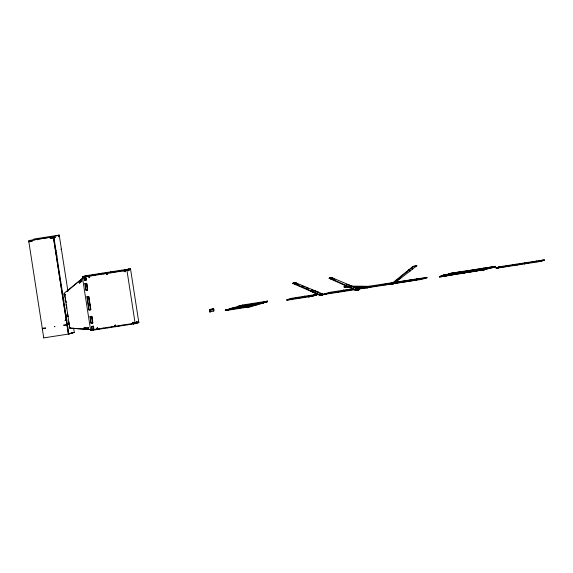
<?xml version="1.0" encoding="UTF-8"?>
<svg xmlns="http://www.w3.org/2000/svg" width="573" height="573" viewBox="0 0 573 573"><rect width="100%" height="100%" fill="white"/><g stroke="black" fill="none" stroke-linecap="round" stroke-linejoin="round"><path stroke-width="0.86" d="M69.691 327.255L69.97 327.735L69.978 327.233L69.226 327.219M69.885 327.763L69.892 327.262M88.514 328.372L84.038 328.243L84.432 327.742M88.135 328.372L88.529 327.871M343.986 287.102C343.786 286.149 344.946 288.011 346.429 286.636L345.669 286.615L345.684 286.113L346.615 286.085M349.659 287.309L344.459 287.137L344.466 286.643L349.666 286.808M344.66 287.145L344.753 286.622L344.459 287.137M344.917 287.073L344.932 286.572L346.443 286.135L345.684 286.113M359.192 287.625L358.82 287.123L359.278 287.625M353.992 287.453L362.91 287.761L362.924 287.259L367.494 287.395L371.075 286.357L371.068 286.858L367.486 287.897L363.289 287.761L363.303 287.259M350.826 286.106L366.362 286.285L366.355 286.786L358.755 286.708M366.677 286.808L366.362 286.285M367.486 287.897L367.494 287.395M321.553 295.238L322.449 294.579L321.553 295.238L319.039 294.243L320.873 295.031L320.5 295.546L292.903 283.434C293.125 281.801 297.007 285.017 293.448 282.876L293.254 283.334L293.713 282.797L295.417 283.413L293.885 282.747L293.691 283.212L294.15 282.675L295.854 283.284L294.321 282.625L294.128 283.083M292.903 283.434L293.276 282.926M294.565 282.955L294.937 282.446L323.501 294.271C322.055 296.169 319.204 291.764 323.501 294.271M294.737 282.904L294.937 282.446M294.436 284.101L294.629 283.635L293.097 282.976M296.47 283.105L296.27 283.563L298.705 284.573M310.358 291.063L310.587 290.59L315.164 292.595L314.935 293.068L310.387 291.055M315.05 291.349L315.243 290.891L318.266 292.151L318.065 292.617M315.229 291.442L315.243 290.891M317.886 292.517L318.266 292.151M318.667 294.751L318.86 294.293L294.629 283.635M319.913 293.985L319.362 294.551L319.913 293.985L322.248 295.038M320.5 295.546L320.873 295.031M321.288 293.992L321.489 293.534M320.851 295.439L321.403 294.88L320.851 295.439L319.627 294.916M329.346 277.862L354.673 289.301C357.473 289.716 356.757 291.378 354.472 289.759L329.146 278.32L329.518 277.812L331.051 278.471M329.146 278.32L329.518 277.812M329.955 277.683C328.136 278.055 334.138 278.664 330.134 277.633L329.933 278.098L330.392 277.561L332.104 278.17L330.829 277.432L332.541 278.041L331.008 277.382L330.807 277.841M322.599 294.937L323.151 294.372L322.599 294.937L321.374 294.407M323.129 294.787L323.322 294.321M330.986 277.79L331.18 277.332L359.307 289.286L358.934 289.795L357.71 289.265M330.678 278.987L330.879 278.521M353.29 287.309L353.491 286.844L348.828 284.867M354.472 289.759L354.673 289.301M357.008 290.353L355.174 289.558L355.367 289.1L358.061 290.053L358.254 289.587L357.359 290.253L354.845 289.25L357.208 289.895L356.657 290.454L354.651 289.709L356.485 290.504M355.718 289L355.174 289.558M356.313 290.554L356.506 290.096M356.657 290.454L356.857 289.995M357.273 288.95L357.466 288.491M358.411 289.945L358.956 289.386L358.411 289.945L356.571 289.157M358.934 289.795L359.307 289.286M393.529 283.807C392.548 282.876 393.715 284.58 394.231 283.298L416.872 265.765L416.557 265.378L412.975 266.409L391.882 283.492L392.283 283.864L391.882 283.492M66.64 291.693L84.159 276.967L63.847 293.534L64.097 295.174M79.16 282.475L81.653 280.641L79.232 282.589L79.754 282.826L79.232 282.589M79.411 282.912L81.903 281.071M79.54 282.976L81.753 281.185L81.653 280.641M392.197 283.886L413.283 266.803L416.872 265.765M64.319 295.367L64.935 294.88L64.62 294.486L64.907 295.138L64.799 294.436L65.107 294.83L64.491 295.317M88.865 277.303L89.517 276.788L89.209 276.394M391.359 283.957L391.846 284.294L391.359 283.957L392.233 283.391M391.667 284.351L393.973 283.37L393.357 283.857M416.557 265.378L415.905 265.893L416.213 266.287M397.411 280.204L400.198 278.048M28.8 241.376L32.102 240.868M32.589 240.28L37.41 239.328L37.46 239.829M28.879 241.87L32.174 241.362L32.074 240.875M73.623 328.057L74.304 332.44L68.388 334.088L53.318 236.756L59.234 235.109L67.922 291.227M53.518 237.559L50.195 238.074L50.295 238.561M53.59 238.053L50.274 238.569M55.918 253.237L56.433 253.151L56.92 256.46L56.455 256.532M82.34 276.752L86.036 275.677L130.515 268.809L138.838 322.592L135.149 323.659L90.67 330.528L82.34 276.752L126.826 269.883L130.515 268.809M84.052 276.322L84.36 280.319L86.287 280.025L85.778 276.723L83.873 277.01L84.381 280.312L86.1 280.047M84.281 276.322L83.787 276.394M86.072 275.806L86.143 276.301L85.391 276.451C84.919 275.606 87.511 275.011 87.082 276.25M86.301 275.67L86.609 275.634M84.102 276.888L83.343 277.046C83.658 275.749 83.135 277.153 83.651 277.01M85.27 276.551L86.172 276.222L86.1 275.728L85.313 275.957M83.493 277.289L83.465 276.537M90.921 275.42L91.028 275.907M94.538 274.374L94.609 274.868M88.858 276.243L89.667 276.623L89.538 277.361L88.779 277.139L88.887 276.236L89.359 276.165M95.039 274.782L95.147 275.269M98.656 273.736L98.728 274.231L100.375 273.98M99.165 274.152L99.265 274.639M102.775 273.106L102.875 273.593M103.283 273.514L103.384 274.001M106.893 272.469L107.087 272.92M106.829 273.471L107.638 273.851L107.015 274.66L106.857 273.464L107.423 273.88M110.704 272.368L110.811 272.855M114.822 271.731L114.929 272.218M106.75 274.36L106.714 273.994M118.94 271.093L119.048 271.581M128.445 269.983L130.537 269.324M124.943 271.552C123.883 269.912 126.848 271.287 124.971 271.889L124.993 271.881M130.594 269.31L126.898 270.377L126.826 269.883M124.864 271.194L125.251 270.628M128.502 270.349L128.581 270.843L129.24 270.227L128.416 269.647M125.623 271.444L125.573 271.086M87.633 289.945L85.893 290.217L85.176 283.563M64.885 294.415L64.534 294.515L64.935 294.88M64.355 296.821L64.892 296.728M64.864 300.116L65.408 300.03M90.262 307.107L90.67 309.749L88.951 310.014L86.938 296.807L88.844 296.52L90.885 309.721L88.98 310.007L87.225 296.764M65.68 305.051L66.411 304.943L66.79 307.422M66.139 308.367L66.683 308.274M67.399 313.238L68.194 316.489L67.413 316.618M65.365 314.276L65.888 314.197L66.368 317.499L65.902 317.571M53.361 236.742L66.224 319.827L65.501 319.72L65.143 320.5M65.114 320.508L66.031 320.579M42.237 328.322L45.561 327.806L45.611 328.308L42.338 328.809M68.724 321.474L69.233 324.776M92.74 322.943L91 323.215L90.283 316.561M66.977 324.497L63.653 325.013L63.732 325.514L67.048 324.991M67.779 324.268L68.445 324.139L68.029 324.712M69.748 328.071L64.62 293.397M43.72 337.891L68.882 334.009L53.812 236.678L28.65 240.56L43.741 337.884M92.375 330.105L91.816 326.46M92.797 329.532L92.876 330.027L92.117 330.177L91.537 326.503L93.249 326.238M68.882 334.009L74.304 332.44M97.338 327.77C98.477 328.308 96.465 329.303 97.553 328.952M90.62 330.027L135.099 323.158L126.955 270.363L82.419 277.246M90.613 329.625L69.698 328.085L92.332 329.754M90.67 330.528L93.621 329.676M91.895 329.79L91.515 330.356L91.902 329.79M92.876 330.027L92.532 329.604M99.172 328.709L99.279 329.196M103.29 328.071L103.398 328.558M115.309 324.998L115.388 325.493L115.309 324.998C113.526 325.858 116.455 326.316 115.051 326.252M107.409 327.434L107.516 327.921M114.679 325.6L114.765 325.958M111.527 326.796L111.635 327.283M115.137 325.751L115.338 326.209M118.955 325.65L119.055 326.137M123.073 325.013L123.174 325.507M133.638 323.043C132.105 324.626 132.886 321.045 133.559 322.685M136.933 321.51C137.756 323.609 135.242 320.823 136.954 321.503M127.192 324.382L127.292 324.87M132.85 322.8L132.8 322.291M132.936 323.151L133.459 323.408M131.31 323.745L131.41 324.232M294.321 282.625L296.291 283.155L294.758 282.496M294.78 284L293.075 283.384M209.553 310.38L209.868 311.991L210.363 311.913L210.112 310.28L209.553 310.38L209.446 309.664L209.697 310.115C210.893 309.656 210.62 309.205 211.179 309.749L212.44 309.384L212.626 308.811M210.083 309.484L210.112 310.28M211.33 309.642L211.946 309.463C212.168 307.68 215.004 308.883 213.822 310.91L209.868 311.991M213.521 308.553L211.946 309.463M209.94 309.592L210.191 310.036M210.312 309.484L209.446 309.664M212.884 308.74L213.228 309.155L213.349 308.603M212.963 309.234L212.203 309.384L212.132 308.89M209.969 311.275L209.811 310.079M210.463 311.196L210.305 310M211.981 310.759L211.824 309.563L211.301 309.649M213.5 310.322L213.342 309.126M331.029 278.886L329.325 278.27M231.642 308.761L231.564 308.267L236.9 306.727L261.61 302.909L261.66 303.411L260.858 303.647L260.779 303.153L261.61 302.909M237.688 306.949L237.609 306.455L242.773 304.958M233.247 308.253L233.326 308.747M240.488 306.14L238.196 306.799L238.117 306.304M225.347 310.093L225.382 310.602L229.272 309.477M228.72 310.079L228.67 309.578L228.72 310.079L225.447 310.58L225.375 310.086M240.273 306.713L240.194 306.218M248.918 304.879L249.04 305.366M244.198 306.319L244.27 306.813L244.213 306.311M244.427 306.276L244.521 306.77M259.512 303.002L263.079 302.415L263.157 302.909L259.583 303.497L259.512 303.002L259.612 303.489M264.117 301.67L264.196 302.164M246.762 306.791L246.841 307.286L250.165 306.77L250.086 306.276L225.304 310.108L230.461 308.618L230.539 309.112M251.375 305.452L251.475 305.939L255.25 305.294L255.171 304.8L229.952 308.761M252.98 304.965L253.087 305.452M258.287 303.425L258.394 303.912M253.23 305.201L253.309 305.696L254.87 305.473L254.792 304.979L254.126 305.101L250.014 306.29L250.093 306.784L254.204 305.595L254.126 305.058M255.171 304.8L254.297 305.051L254.376 305.545L255.25 305.294M257.778 304.084L257.678 304.628L257.778 304.084L231.564 308.267M257.284 304.163L260.608 303.203M257.105 303.948L263.945 302.752L263.867 302.258L237.609 306.455M266.431 301.448L263.372 302.329L263.451 302.823L266.509 301.942L266.438 301.398M267.484 301.14L266.61 301.398L266.681 301.892L267.562 301.634L267.484 301.14L242.701 304.979M254.792 304.979L254.699 305.524L254.691 304.936M261.274 303.074L261.173 303.618L261.274 303.074L259.712 303.296L259.791 303.79L261.352 303.568M255.852 304.929L255.802 304.428L256.991 304.249L257.041 304.75L251.325 305.724M265.614 302.043L267.176 301.813L267.104 301.319L265.543 301.541L265.643 302.028M257.857 304.578L256.353 304.951L256.31 304.349M257.363 304.657L260.679 303.697L260.608 303.153M286.851 299.715L313.059 295.532L313.137 296.026L311.64 296.391L286.923 300.209L286.851 299.715L292.18 298.168L316.898 294.35L316.948 294.851L316.138 295.088L316.067 294.594L316.898 294.35M286.923 300.209L289.974 299.328M290.146 299.206L290.246 299.693M295.453 297.666L295.553 298.153M298.791 297.86L298.884 298.354M298.984 297.831L299.12 298.311M299.478 297.759L299.615 298.232M299.708 297.716L299.808 298.211M304.7 296.248L304.836 296.721M304.936 296.205L305.015 296.699M313.574 294.866L313.653 295.36L316.969 294.844M313.059 295.532L313.137 296.026M316.561 294.515L316.461 295.059L316.561 294.515L314.992 294.744L315.071 295.238L316.633 295.009M315.967 295.138L312.643 296.098L312.564 295.604L315.888 294.644L315.916 295.109L315.888 294.601M355.26 289.63L324.332 294.407L324.254 293.913L329.676 292.345L353.534 288.656M326.624 293.405L326.524 293.949L326.624 293.405L326.03 293.534M329.625 292.466L329.948 292.445M324.332 294.407L327.427 293.512M326.03 294.028C326.187 292.567 325.822 294.751 326.696 293.899M340.77 291.356L340.878 291.843M346.078 289.816L346.156 290.31M344.072 290.848L344.172 291.335M349.38 289.308L349.451 289.802M357.359 290.253L358.061 290.053M383.101 284.602L386.424 284.079M385.135 284.007L388.43 283.499M385.156 284.244L385.228 284.738M386.453 284.588L384.533 284.845M389.798 284.065L389.676 283.585L393.014 283.062M398.034 282.797L397.956 282.296L402.898 281.536M401.73 281.945L401.831 282.432M405.025 281.436L405.125 281.923M406.193 281.028L411.135 280.261L411.213 280.756L395.406 283.148M394.475 282.783L411.93 279.925M411.135 280.261L411.163 280.77M413.14 279.681L387.642 283.843L392.763 283.048M412.947 280.075L413.269 280.047M412.001 280.419L410.784 280.77L410.705 280.276M414.386 279.767L414.465 280.261L414.386 279.767L417.481 279.273M416.485 279.158L419.73 278.664M417.015 279.481C416.263 278.786 417.316 278.722 416.843 279.531M413.026 280.569L413.348 280.541M369.32 286.951L421.456 278.901L426.878 277.332L426.949 277.826L421.535 279.395L358.791 289.086M441.403 276.236L441.325 275.742L445.013 274.668L489.5 267.799L489.571 268.3L485.883 269.367L439.355 276.537L439.434 277.031L486.713 269.353L486.635 268.859L442.342 275.534L442.549 276.551L442.514 275.463L444.154 275.054L443.667 275.126M442.542 275.52L442.327 276.036M444.369 275.441L444.555 274.868L444.648 275.942L444.999 275.842L442.578 276.315M445.242 274.682L445.579 274.639M439.355 276.537L442.155 275.728M448.351 274.517L448.279 274.016L451.073 273.206L483.555 268.193L483.633 268.687L483.555 268.193M445.171 275.792L443.452 276.057L443.552 275.513L443.595 276.25L444.297 276.043L444.218 275.549L441.103 276.222L441.181 276.716L443.251 276.351L443.036 275.312L442.9 276.451L443.251 276.351M442.85 275.713L443.28 276.107L442.771 275.384M448.279 274.016L452.097 273.335L451.746 273.436M450.378 273.6L450.106 274.195L450.457 274.095M452.477 272.992L452.376 273.536M444.92 275.348L441.804 276.021L441.883 276.515M439.434 277.031L442.227 276.222M452.448 273.235L453.143 273.035L450.729 273.5L451.424 273.3L451.474 274.03L451.567 273.486L495.559 266.338L495.631 266.832L492.837 267.648L484.901 268.873L484.851 268.372M445.579 275.577L445.672 276.064M448.501 274.754L448.58 275.255L448.552 274.746M449.905 274.41L449.984 274.904M453.515 273.364L453.623 273.851M454.504 273.056L454.597 273.543M446.26 275.47L446.403 275.95M446.503 275.434L446.596 275.921M454.754 273.013L454.79 273.514M455.249 272.934L455.284 273.443M450.707 274.41L450.786 274.904L452.455 274.639M459.632 271.889L459.732 272.376M454.024 273.772L454.131 274.259M457.634 272.727L457.712 273.221M452.004 274.589L452.104 275.076M454.826 273.772L454.905 274.266L459.023 273.629L458.973 273.128M463.75 271.251L463.851 271.738M458.142 273.135L458.25 273.622M461.752 272.089L461.831 272.59M456.122 273.951L456.223 274.438M465.04 271.43L465.118 271.931L467.589 271.545M462.261 272.504L462.368 272.992M465.878 271.459L465.949 271.953M460.241 273.321L460.341 273.808M469.158 270.8L469.237 271.294L470.999 271.015M463.55 272.798L463.643 273.285M466.286 272.01L466.379 272.497M463.736 272.777L463.879 273.249M464.23 272.698L464.374 273.171M464.474 272.655L464.567 273.149M466.966 271.903L467.102 272.383M467.21 271.867L467.281 272.361L461.516 273.242M472.474 270.277L472.546 270.771M472.661 270.255L472.739 270.75M473.391 270.134L473.491 270.628M476.127 269.346L476.206 269.84M469.688 271.358L469.788 271.846M466.572 272.469L466.537 271.967L466.608 272.462M467.661 272.168L467.769 272.655M472.782 270.735L474.96 270.406M476.586 269.654L476.664 270.148L478.312 269.89M473.234 270.671L473.219 270.162L473.377 270.807M473.807 270.721L473.907 271.208M477.416 269.675L477.524 270.162M470.562 271.846L470.512 271.344L470.562 271.846L468.836 272.118M471.787 271.538L471.887 272.025M480.704 269.016L480.811 269.503M481.535 269.038L481.614 269.532M474.688 271.215L474.63 270.707L474.688 271.215L472.238 271.588M475.905 270.9L476.005 271.387M480.024 270.263L480.124 270.75M488.941 267.741L489.048 268.228M483.533 268.2L495.559 266.338M481.506 270.026L481.599 270.513M481.692 269.998L481.836 270.477M484.242 269.231L484.335 269.725M484.429 269.21L484.572 269.682M482.43 269.883L482.523 270.37M484.923 269.131L485.066 269.611M485.166 269.095L485.259 269.582M441.325 275.742L485.804 268.873L489.5 267.799M490.617 267.484L490.753 267.956L490.66 267.469M491.111 267.405L491.19 267.899L491.14 267.398M491.355 267.362L491.448 267.856M493.847 266.61L493.983 267.09M494.084 266.574L494.184 267.061M486.635 268.859L483.977 269.654M491.842 267.419L491.792 266.918M500.372 266.667L499.069 266.989L499.147 267.484L499.907 267.333L499.792 266.717L544.271 259.848L544.35 260.343L540.661 261.41L496.182 268.279L496.103 267.784L499.563 266.911M497.221 267.57C497.192 267.269 497.249 268.966 497.285 267.505L498.309 267.276L498.123 267.849L498.309 267.276M497.522 267.505L497.858 267.928L497.55 267.433M496.182 268.279L499.935 267.254M504.684 266.452L504.784 266.939M508.803 265.815L508.903 266.302M512.412 264.769L512.513 265.256M512.921 265.184L513.021 265.671M516.531 264.139L516.61 264.633M520.649 263.501L520.757 263.988M528.077 262.355L528.177 262.842M532.195 261.718L532.296 262.205M532.704 262.126L532.804 262.613M536.822 261.489L536.922 261.976M544.271 259.848L540.511 260.937L540.432 260.443L540.661 261.41M128.395 269.145L128.825 269.081L128.338 269.152M125.179 270.134L124.728 270.198L125.208 270.127M97.073 329.031L96.737 328.372L97.367 327.763M136.646 322.434L137.062 322.37M136.725 322.928L137.148 322.857L136.661 322.936M133.502 323.91L133.051 323.981L133.538 323.903M253.689 305.33L254.168 305.259M254.133 305.266L253.746 305.323M309.356 296.205L308.89 296.277L309.377 296.205M413.026 279.481L412.574 279.552L413.061 279.474M407.74 281.014L407.288 281.085L407.775 281.006M469.423 270.907L469.846 270.843L469.366 270.914M466.2 271.896L465.756 271.96L466.236 271.889M498.976 267.598L498.524 267.67L499.004 267.591M84.897 283.614L86.795 283.32L87.533 289.967L85.914 290.21L84.897 283.614L86.609 283.349L87.605 289.952M65.358 300.044L65.258 297.523M90.004 316.604L91.902 316.317L92.926 322.914L91.021 323.208L90.004 316.604L91.723 316.339L92.332 320.472M88.622 328.379L84.152 328.286L84.346 327.663M91.537 326.503L93.435 326.216L93.951 329.518L92.045 329.804M84.152 328.286L84.038 328.243M84.059 327.706L88.529 327.799M89.209 275.685C88.371 275.577 89.911 276.129 89.431 277.361M496.963 267.605L497.113 268.092M92.54 274.682L92.704 274.66M115.452 326.703L115.288 326.725M242.229 306.863L242.393 306.841M314.262 295.296L313.882 295.353L314.312 295.288M524.274 262.935L524.46 262.907M502.693 266.76L502.936 266.717M538.842 261.181L538.677 261.202M502.765 267.254L502.929 267.233M538.692 261.703L538.885 261.675M59.234 235.109L33.986 239.013L34.086 239.843M38.262 239.199L54.621 236.678M60.838 249.226L61.368 249.205M110.575 271.896L110.696 271.874M84.876 276.107L85.005 276.086M85.914 276.301L86.408 276.222M124.277 270.291L125.924 270.033M83.228 277.074L83.837 276.967M128.531 270.341L128.259 270.012M86.91 296.814L88.657 296.542L89.445 301.828M211.867 308.969L212.361 308.89M210.348 309.406L211.1 309.255M263.143 302.315L267.562 301.634L267.441 301.154M238.096 306.311L241.412 305.796L241.462 306.297M250.415 304.406L250.53 304.392M115.388 325.493L115.445 325.858M356.184 288.248L362.372 287.295M365.903 286.751L426.878 277.332M416.943 278.987L416.27 279.108L416.521 279.552M493.425 267.183L495.631 266.832M132.449 323.079L134.096 322.828M134.92 322.699L138.766 322.098L135.07 323.165L135.149 323.659M444.297 274.947L445.35 274.668M451.588 273.658L451.71 273.643M487.487 268.121L487.652 267.562L487.616 268.1M238.569 306.813L240.338 306.541M242.1 306.269L243.869 305.989M245.631 305.717L247.4 305.445M249.162 305.173L250.924 304.9M253.574 304.492L255.343 304.22M91.716 329.819L91.787 330.313M259.218 303.783L261.682 303.404M423.418 278.371L426.949 277.826M457.705 273.07L460.176 272.691M461.852 272.433L463.5 272.175M71.088 332.949L72.878 332.669M213.328 310.989L213.822 310.91M486.957 268.701L489.571 268.3M135.35 323.129L138.838 322.592M324.254 293.913L354.3 289.272M356.95 288.864L366.67 287.36M93.206 329.89L93.335 329.869M487.587 268.608L487.716 268.587M542.287 260.156L542.416 260.135M388.573 284.201L394.74 283.306M414.465 280.261L416.979 279.868M97.317 329.496L97.446 329.475M312.349 296.184L311.139 296.377L311.06 295.883L312.271 295.689L312.321 296.191M496.103 267.784L544.35 260.343M233.29 308.51L234.937 308.253M236.728 307.973L238.49 307.701M240.252 307.429L242.014 307.157M246.032 306.541L243.84 306.87L243.761 306.376L243.776 306.884M247.794 306.269L249.563 305.996M446.997 275.491L449.074 275.176M476.335 270.957L477.982 270.707M479.651 270.442L482.122 270.062M482.924 269.94L486.713 269.353M500.165 267.254L499.412 267.412L499.334 266.911M407.532 281.551L407.661 281.529M520.721 263.974L520.85 263.952M542.366 260.651L542.495 260.629M497.629 267.928L498.381 267.77M520.8 264.468L520.921 264.447M225.382 310.602L250.136 306.777M484.106 269.632L483.913 270.162M338.407 292.223L338.378 292.23M91.816 330.306L91.78 329.762M362.91 287.761L363.397 287.761M366.684 286.307L371.075 286.357M369.313 286.837L371.068 286.858M344.001 286.6L344.932 286.572M353.133 286.923L362.924 287.259M301.957 285.906L304.399 286.915M306.025 287.582L308.46 288.584M311.712 289.924L314.147 290.926M315.773 291.6L318.216 292.602M332.512 278.449L334.911 279.466M346.092 284.208L348.484 285.225M350.082 285.906L352.481 286.923M359.135 289.336L357.122 288.591L358.956 289.386M358.605 289.487L356.42 288.799L358.755 289.845M355.367 289.1L357.208 289.895M321.31 293.584L323.151 294.372M323.301 294.73L320.615 293.784L322.95 294.837M319.562 294.085L321.403 294.88M318.86 294.293L321.202 295.339M318.839 294.701L320.679 295.496M412.975 266.409L413.283 266.803M412.324 266.932L412.632 267.319M412.338 268.651L412.646 269.045M412.173 268.794L412.481 269.188M409.96 270.492L410.103 271.029L409.795 270.635M409.007 269.618L409.315 270.012M408.793 269.776L409.101 270.17M393.923 282.904L394.231 283.298M393.837 282.933L394.145 283.32M392.147 283.42L392.455 283.814M81.366 280.684L81.624 281.121M56.004 250.444L56.075 250.931M55.509 250.551L55.588 250.995M68.144 324.239L68.216 324.719L68.144 324.304M54.191 237.372L54.256 237.859M499.599 266.839L499.642 267.405M497.815 267.355L497.887 267.849M496.827 267.641L496.898 268.135M496.648 267.691L496.727 268.185M492.759 267.147L492.837 267.648M485.804 268.873L485.883 269.367M458.02 272.648L457.985 272.139L457.999 272.655M454.196 272.727L454.267 273.221M454.017 272.777L454.095 273.271M452.169 273.83L452.126 273.092L451.853 273.693M451.073 273.206L451.152 273.701M449.855 273.751L449.927 274.245M449.676 273.801L449.755 274.295M444.82 274.796L444.863 275.362M442.127 276.093L442.048 275.599L441.948 276.143M441.454 276.122L441.532 276.616M440.931 276.272L441.009 276.766M440.752 276.322L440.83 276.816M421.456 278.901L421.535 279.395M316.21 294.551L316.26 295.052M312.392 295.654L312.471 296.148M311.655 296.291L311.59 295.79L311.64 296.391M304.743 296.234L304.772 296.742M266.925 301.369L267.004 301.864M266.753 301.355L266.803 301.856M266.395 301.412L266.459 301.907M266.151 301.95L266.073 301.455L266.101 301.964M263.695 302.308L263.766 302.802M263.2 302.379L263.272 302.881M263.057 302.422L263.129 302.916M262.763 302.465L262.878 302.988M262.713 302.48L262.792 302.974M262.398 302.523L262.463 303.017M262.362 302.53L262.398 303.131M260.923 303.11L260.973 303.611M260.242 303.21L260.271 303.719M257.105 304.213L257.184 304.707M256.675 304.292L256.697 304.8M254.448 305.008L254.498 305.509M253.767 305.115L253.796 305.624M249.749 305.251L249.67 304.757L249.728 305.259M248.947 304.872L249.019 305.366M229.981 308.754L230.031 309.255M213.027 308.632L213.142 309.341M212.698 309.305L212.655 308.74L212.468 309.305M209.825 310.423L209.883 310.781M89.431 275.663L89.682 277.318M86.795 275.592L86.874 276.086M86.473 275.62L86.552 276.114M85.835 275.806L85.886 276.372M85.578 275.878L85.649 276.372M85.692 277.583L86.072 280.054L85.492 276.773M89.717 303.59L89.99 305.352M93.227 326.245L93.478 327.899M86.516 283.37L87.533 289.967M88.557 296.57L90.598 309.764M91.623 316.36L92.64 322.964M93.155 326.259L93.664 329.561M92.303 329.604L92.346 330.177M83.142 277.103L82.892 276.659L82.999 277.368M88.242 327.849L88.335 328.422M58.697 235.195L58.797 236.033M65.938 300.861L66.203 302.573M68.273 324.189L68.352 324.683M68.431 334.073L66.253 319.82L66.002 320.586M361.971 286.235L362.279 286.751L361.971 286.235M54.428 326.581L54.836 326.739L54.428 326.581M348.749 286.564L348.778 287.109L348.749 286.564M351.435 287.782L351.464 288.319L351.435 287.782M406.794 271.409L406.894 271.96L406.794 271.409M54.987 237.201L54.893 237.745L54.987 237.201M58.489 236.183L58.389 236.735L58.489 236.183M123.088 270.449L123.138 270.95L123.088 270.449M243.525 306.412L243.582 306.913L243.525 306.412M249.477 304.786L249.491 305.302L249.477 304.786M261.897 302.601L261.947 303.103L261.897 302.601M308.295 296.399L308.346 296.9L308.295 296.399M410.361 279.889L410.411 280.39L410.361 279.889M445.83 275.527L445.844 276.043L445.83 275.527M448.337 274.775L448.394 275.276L448.337 274.775M458.178 272.118L458.235 272.612L458.178 272.118M447.907 275.219L447.957 275.72L447.907 275.219M456.831 272.698L456.882 273.199L456.831 272.698M460.95 272.06L461 272.562L460.95 272.06M463.091 272.49L463.142 272.992L463.091 272.49M490.445 267.498L490.502 267.999L490.445 267.498M482.251 269.904L482.265 270.42L482.251 269.904M517.068 264.54L517.118 265.041L517.068 264.54M524.488 263.394L524.539 263.895L524.488 263.394M528.607 262.756L528.657 263.258L528.607 262.756M536.342 261.073L536.392 261.575L536.342 261.073M258.559 303.411L259.01 303.339L258.602 303.404M253.646 304.829L254.097 304.764L253.689 304.822M313.839 294.851L314.291 294.78L313.839 294.851M343.413 290.225L343.857 290.16L343.456 290.217M309.005 296.771L309.456 296.699L309.005 296.771M338.106 291.764L338.557 291.693L338.106 291.764M447.821 274.732L448.265 274.66L447.821 274.732M451.947 274.109L451.545 274.173L451.954 274.109M483.748 269.181L484.192 269.117L483.748 269.181M465.863 272.447L466.315 272.383L465.863 272.447M506.203 265.729L506.654 265.657L506.245 265.722M498.481 267.168L498.925 267.097L498.524 267.161M506.281 266.223L506.733 266.151L506.281 266.223M58.632 236.176L58.69 236.635L58.639 236.219M66.74 319.777L66.805 320.235L66.74 319.777M54.7 237.322L54.764 237.774L54.707 237.365M315.594 295.152L315.53 294.651L315.558 295.167M312.02 296.234L311.956 295.74L311.984 296.248"/></g></svg>
